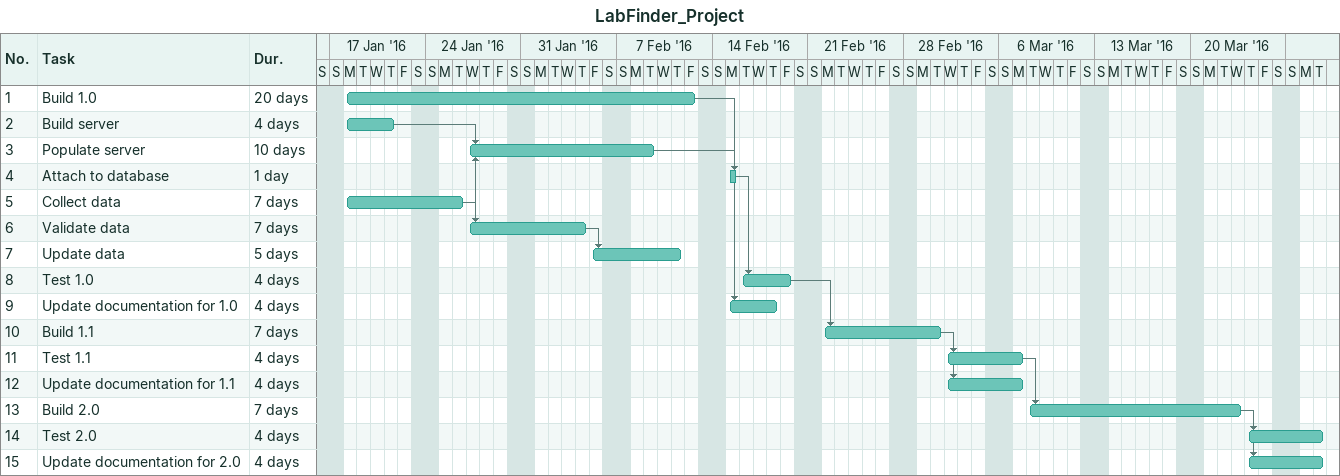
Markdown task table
LabFinder_Project

| ID | Task | Duration | Start | Finish | Predecessors |
|---|---|---|---|---|---|
| 1 | Build 1.0 | 20d | 2016-01-18 | 2016-02-12 |  |
| 2 | Build server | 4d | 2016-01-18 | 2016-01-21 |  |
| 3 | Populate server | 10d | 2016-01-27 | 2016-02-09 | 2, 5 |
| 4 | Attach to database | 1d | 2016-02-15 | 2016-02-15 | 1, 3 |
| 5 | Collect data | 7d | 2016-01-18 | 2016-01-26 |  |
| 6 | Validate data | 7d | 2016-01-27 | 2016-02-04 | 5 |
| 7 | Update data | 5d | 2016-02-05 | 2016-02-11 | 6 |
| 8 | Test 1.0 | 4d | 2016-02-16 | 2016-02-19 | 4 |
| 9 | Update documentation for 1.0 | 4d | 2016-02-15 | 2016-02-18 | 1 |
| 10 | Build 1.1 | 7d | 2016-02-22 | 2016-03-01 | 8 |
| 11 | Test 1.1 | 4d | 2016-03-02 | 2016-03-07 | 10 |
| 12 | Update documentation for 1.1 | 4d | 2016-03-02 | 2016-03-07 | 10 |
| 13 | Build 2.0 | 7d | 2016-03-08 | 2016-03-23 | 11 |
| 14 | Test 2.0 | 4d | 2016-03-24 | 2016-03-29 | 13 |
| 15 | Update documentation for 2.0 | 4d | 2016-03-24 | 2016-03-29 | 13 |
